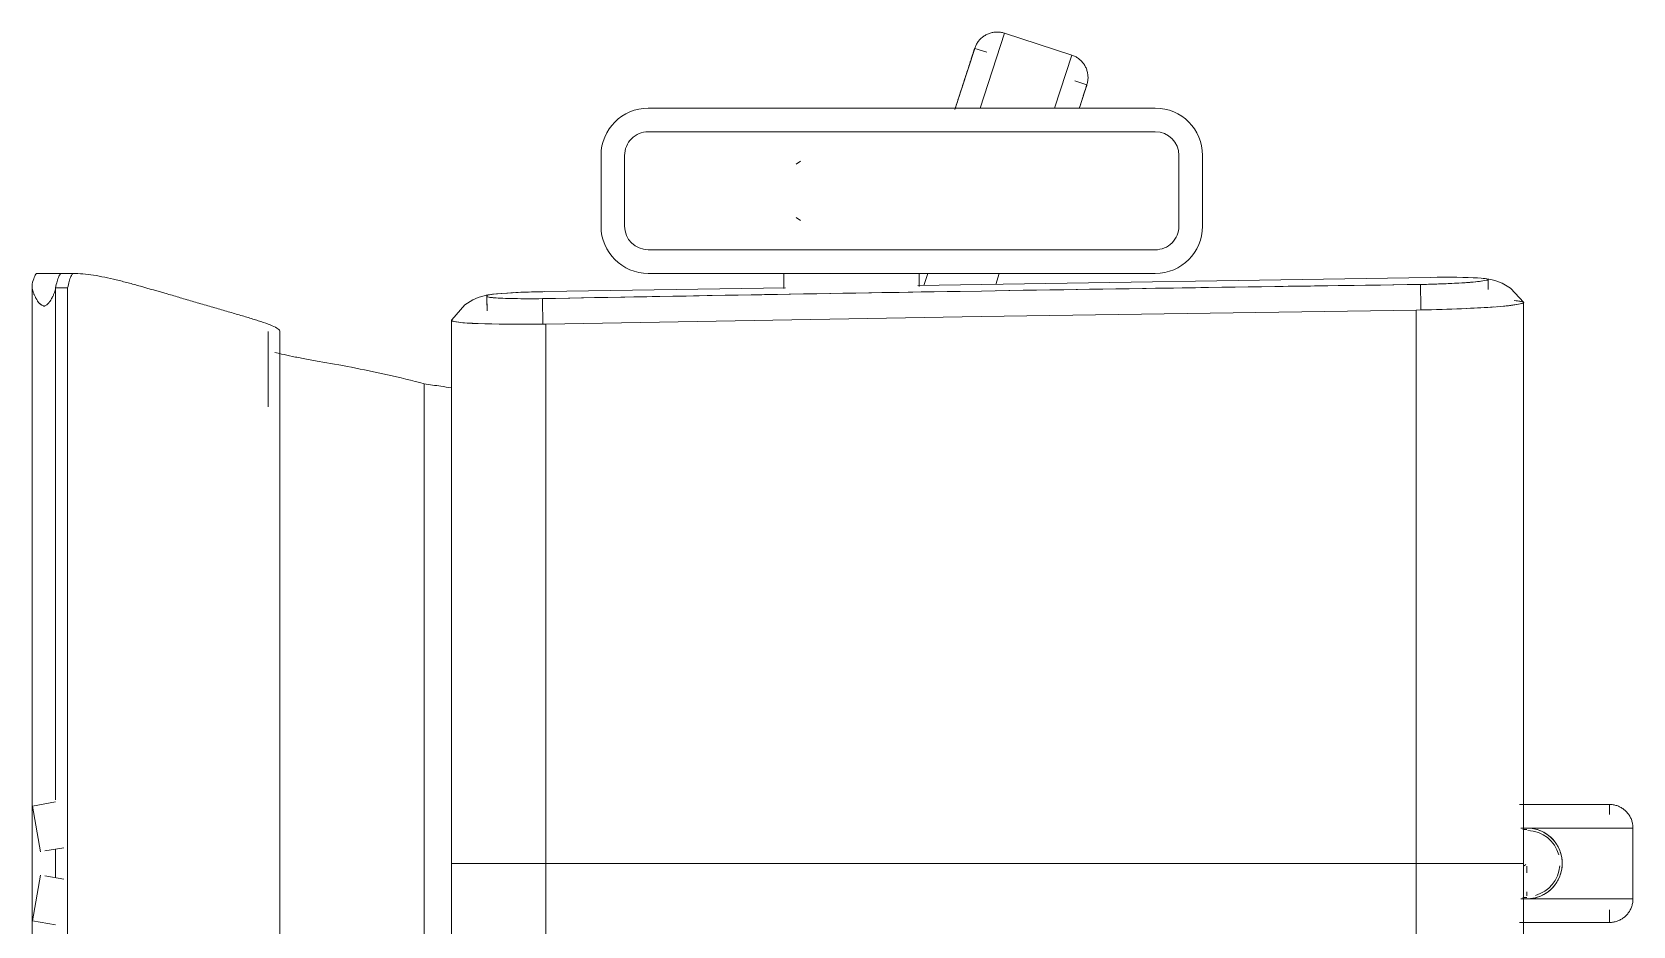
# Model space of a CAD drawing. Header units: millimetres. Extents: x -44657 to 28812, y -28146 to 16565.
# Drawn here: x -20147 to -19469, y -2476 to -2097 of the extents above; entities that cross this region are included whole.
import ezdxf

# ---------------------------------------------------------------- set-up
doc = ezdxf.new("R2010")
doc.units = ezdxf.units.MM
doc.layers.add('I-FURN', color=30, linetype='Continuous', lineweight=5)

# ---------------------------------------------------------------- blocks, each defined once
blk = doc.blocks.new('CHR01 - Operating Chair - CHR01 - Operating Chair-V43-NEW PROPOSED GROUND STOREY PLAN _White Box_')
at = {"layer": 'I-FURN', "color": 31}
for p, q in [((564.6717529176099, -21.28268696631358), (75.3282470823919, -21.28268696631358)), ((295.6809860297145, -21.54001293916657), (293.9599057932614, -31.30074399426453)), ((315.0430628236639, -24.9256780062232), (295.6858412577564, -21.5124775726008)), ((313.3171273591667, -34.71394442788601), (314.7204965890784, -26.75504202807869)), ((344.314158742241, -21.51247757259647), (324.9569371763292, -24.9256780062232)), ((325.279503410919, -26.75504202807872), (326.6828726408307, -34.71394442788601)), ((346.0400942067359, -31.30074399426455), (344.3190139702827, -21.54001293916658)), ((570.0000000000024, -33.45732740235304), (570.0000000000025, -23.18908064916376)), ((313.9242186963411, -31.27095836452084), (326.0757813036558, -31.27095836452083)), ((326.0757813036552, -31.27095836452075), (313.9242186963407, -31.27095836452075)), ((346.9386154041116, -31.27095836452083), (563.8537622108807, -31.27095836452083)), ((563.8537622108801, -31.27095836452075), (346.9386154041111, -31.27095836452075)), ((563.8545166946473, -36.38299167046524), (563.8545166946474, -31.27095836452079)), ((569.9999915574691, -38.57639222568736), (569.9999915574691, -33.45779477482885)), ((563.8545166946473, -36.38299167046522), (76.14548972440316, -36.38299167046522)), ((513.5121499478164, -121.3529881173475), (545.3669431944145, -121.3529881173475)), ((94.63110800884478, -126.333943037947), (545.3687510210755, -126.333943037947)), ((116.7533955374832, -187.5604072080927), (523.2493787942859, -187.5604072080927)), ((320.0000000000009, -199.1767776810437), (89.99836635852571, -199.1767776810394)), ((550.0016336414717, -199.1767776810394), (320.0000000000009, -199.1767776810437)), ((319.9999999999977, -239.1767776810647), (319.9999999999977, -199.1767776810646)), ((319.9999999999995, -239.1767776810644), (319.9999999999995, -199.1767776810646)), ((550.0016336414695, -199.1767776810628), (550.3100501197229, -199.1767776810628)), ((560.2405054232826, -214.0911554404744), (554.1079548339276, -214.1899622124781)), ((560.552862260002, -214.0861567674947), (556.5118739204576, -214.1512645897187)), ((560.243172457844, -214.0911639481417), (559.0818015113143, -214.1098757895946)), ((560.2426922964288, -214.1008217190025), (560.5509865768034, -214.0958545259515)), ((560.5513078710011, -214.0861993147364), (560.243172457844, -214.0911639481417)), ((91.45800603940805, -239.1767776810647), (319.9999999999995, -239.1767776810647)), ((319.9999999999978, -239.1767776810647), (548.5419939605893, -239.1767776810647)), ((320.0000000000041, -239.1767776810899), (320.0000000000041, -608.0550665512018)), ((320.0000000000052, -239.1767776810899), (320.0000000000052, -608.0550665512001)), ((562.263882253158, -238.6689334724789), (563.9077898608474, -340.6998607413324)), ((563.907888385194, -340.6998628119537), (562.2640162065021, -238.6711344826504)), ((589.9999999999981, -262.5), (619.9999999999973, -262.5)), ((619.9999999999974, -272.5000000000002), (589.9999999999981, -272.5000000000002)), ((569.9999999999982, -497.5), (569.9999999999998, -282.5)), ((580, -282.5), (579.9999999999984, -497.4999999999999)), ((629.9999999999972, -497.5), (629.9999999999972, -282.5)), ((639.9999999999973, -282.5), (639.9999999999973, -497.5)), ((563.5949513554633, -339.9999999999747), (569.3611090929389, -339.9999999999747)), ((593.7140819779847, -345.262321229882), (592.4048081880662, -347.1335535147415)), ((616.2866759826915, -345.2605911431705), (617.5971273920381, -347.1318234286841)), ((569.3611090929389, -397.3841434101073), (564.5159004253005, -397.3841434101073)), ((564.811439548235, -396.7858689203139), (568.3115483138081, -614.0239553084061)), ((568.3114912903591, -614.0143031346189), (564.8115380498265, -396.7858695786172)), ((564.8541102048401, -399.428157035168), (570.0000000000003, -401.1001579842542)), ((570.0000000000003, -401.1001579842542), (564.8541102048401, -399.428157035168)), ((665.3504881441534, -420.9246200957254), (639.4581743745412, -412.511697370936)), ((639.4581743745413, -412.511697370936), (665.3504881441532, -420.9246200957252)), ((639.9534041203972, -423.1872295119076), (671.7708833633507, -433.5253552024247)), ((671.7708833633554, -433.5253552024261), (639.9534041203964, -423.1872295119072)), ((663.702276660972, -425.9972934432588), (665.3504881441532, -420.9246200956953)), ((565.3442131474244, -429.8469332822355), (570.0000000000003, -431.3596901320993)), ((662.5003735321021, -462.0570506912537), (671.7708833633518, -433.5253552023952)), ((662.5003735321025, -462.0570506912794), (640.0532754341913, -454.763546395996)), ((640.0532754341925, -454.7635463959962), (662.5003735321071, -462.0570506912808)), ((649.8996384254062, -468.4774459104829), (640.5376298444464, -465.4355449262276)), ((649.8996384254062, -468.4774459104829), (640.5376298444464, -465.4355449262276)), ((649.8996384254067, -468.4774459104523), (651.5478499121353, -463.4047725519649)), ((589.9999999999982, -507.4999999999997), (619.9999999999973, -507.4999999999997)), ((619.9999999999974, -517.5), (589.9999999999982, -517.5)), ((319.999999999999, -608.0550665512269), (85.51469216765209, -608.0550665512269)), ((554.4853078323453, -608.0550665512269), (319.9999999999983, -608.0550665512269)), ((319.9999999999982, -650.5367221820452), (319.9999999999982, -608.0550665512263)), ((319.9999999999989, -650.5367221820452), (319.9999999999989, -608.0550665512263)), ((566.7872968036792, -636.2923243912912), (566.933918570879, -637.1704607132277)), ((566.9335442962883, -637.1784295797897), (566.7882257774988, -636.3080983619842)), ((563.242009260539, -638.6198149178978), (567.3888116910178, -638.5530022342784)), ((319.9999999999984, -650.5367221820452), (319.9999999999984, -651.4145081420379)), ((319.9999999999989, -651.4145081420379), (319.9999999999989, -650.5367221820452)), ((319.9999999999983, -653.6530364701987), (319.9999999999983, -651.4145081420378)), ((319.999999999999, -653.6530364701987), (319.999999999999, -651.4145081420378)), ((556.9024180236704, -651.414508142038), (556.7561203636716, -650.5367221820452)), ((556.7718298783436, -650.6331518713627), (556.9181825943194, -651.5096770285514)), ((558.488206605969, -649.6177759123476), (558.3652150456213, -650.8149624117849)), ((82.36774686259092, -653.6530364701675), (320.0000000000009, -653.6530364701719)), ((294.999999999996, -689.9999999999983), (294.9999999999962, -651.8643106826763)), ((294.999999999996, -689.9999999999983), (294.9999999999962, -651.8643106826763)), ((304.9999999999959, -699.9999999999934), (304.9999999999962, -652.4712025027583)), ((304.9999999999962, -652.4712025027557), (304.999999999996, -699.9999999999983)), ((305.6107373854119, -653.3376532408392), (305.6107373854119, -654.9999999999767)), ((306.2557309465903, -655.0000000000014), (308.0243049525494, -655.0000000000013)), ((316.0166238303659, -655.0000000000006), (318.8740564095112, -655.0000000000002)), ((318.9282882489738, -653.9282882489738), (319.5681434532761, -654.5681434532761)), ((320.0000000000009, -653.6530364701719), (557.6322531374066, -653.6530364701719)), ((334.3892626146592, -653.3376532408392), (334.3892626146592, -654.9999999999724)), ((334.3892626146592, -654.9999999999724), (334.3892626146592, -653.3376532408392)), ((334.9999999999962, -652.4712025027544), (334.999999999996, -699.9999999999935)), ((334.9999999999959, -699.9999999999985), (334.9999999999962, -652.4712025027557)), ((344.9999999999959, -689.9999999999986), (344.9999999999961, -651.8643106826768)), ((344.9999999999961, -651.8643106826768), (344.9999999999959, -689.9999999999985)), ((294.9999999999979, -689.9999999999774), (300.3337244123445, -689.9999999999774)), ((340.7614594781834, -689.9999999999774), (344.9999999999952, -689.999999999973)), ((304.9999999999956, -699.9999999999708), (334.9999999999975, -699.9999999999708))]:
    blk.add_line(p, q, dxfattribs=at)
at = {"layer": 'I-FURN', "color": 31, "flags": 128}
for points in [[(548.5419939605893, -239.1767776810649), (548.4513394797985, -230.2759403228123), (548.4707398512219, -221.8214281163625), (548.5992222592275, -214.2371856067155), (548.8303440593821, -207.9035183823436), (549.1525158395453, -203.138022964968), (549.5495825613876, -200.1796611937918), (550.0016336414695, -199.1767776810646)], [(550.3911049040848, -199.2763891231085), (556.6535754743462, -204.7082961225482), (558.8290346093133, -208.2107645367723), (559.7502359867759, -210.3709321130087), (560.2275580710842, -211.8349877016042), (560.5161864217764, -212.9258879168981), (560.7124051538764, -213.8059560489407), (560.8583169835906, -214.5627429874918), (560.9745247650616, -215.2468084185042), (561.0720192916843, -215.889055834429), (561.1034872595881, -216.111566164014)], [(554.4853078323454, -608.0550665512266), (551.743686767885, -423.6159221161456), (548.5419939605895, -239.1767776810644)], [(570.0000000000003, -339.9999999999747), (568.2126868067444, -339.9999999999747), (563.5519410671131, -339.9999999999747)], [(564.4696514160364, -397.3841434101073), (568.2126868067487, -397.3841434101073), (570.0000000000003, -397.3841434101073)], [(665.3504881441532, -420.9246200956953), (665.3352732687059, -420.919676482992), (665.289652982917, -420.9048535535892), (665.2137002695101, -420.8801750210208), (665.107536636629, -420.8456803656695), (664.9713319234327, -420.8014247716396), (664.8053040284079, -420.7474790384215), (664.6097185607779, -420.6839294676881), (664.3848884155626, -420.6108777252039), (664.1311732730305, -420.5284406781607), (663.8489790232888, -420.4367502082575), (663.5387571169357, -420.33595300068), (663.2010038428526, -420.2262103094604), (662.8362595342207, -420.1076976995001), (662.4451077041241, -419.9806047656818), (662.0281741120572, -419.8451348296023), (661.5861257628236, -419.7015046142488), (661.1196698394826, -419.5499438973253), (660.629552572, -419.3906951436584), (660.1165580434651, -419.2240131172753), (659.5815069356717, -419.0501644738642), (659.0252552162754, -418.8694273341686), (658.4486927693483, -418.682090839054), (657.8527419718246, -418.4884546869551), (657.2383562178468, -418.2888286544036), (656.6065183935523, -418.0835321004649), (655.9582393046888, -417.8728934558329), (655.2945560594965, -417.6572496974142), (654.6165304095896, -417.4369458092073), (653.925247051376, -417.2123342304436), (653.2218118907546, -416.9837742917378), (652.5073502739342, -416.7516316402293), (651.7830051870817, -416.5162776546383), (651.0499354278223, -416.2780888511446), (650.3093137513927, -416.0374462810145), (649.5623249944783, -415.7947349210289), (648.8101641797502, -415.5503430575874), (648.0540346040455, -415.3046616655372), (647.2951459134017, -415.0580837826995), (646.5347121678268, -414.811003881084), (645.773949899103, -414.5638172358239), (645.0140761645706, -414.3169192928206), (644.2563066000996, -414.0707050361195), (643.5018534753547, -413.8255683560099), (642.7519237543844, -413.5819014188777), (642.007717164779, -413.3400940398412), (641.2704242783092, -413.1005330591394), (640.5412246063279, -412.8636017232271), (639.8212847127488, -412.6296790716978)], [(660.8579863218775, -419.4649177682791), (661.3373101543642, -419.6206595223292), (661.7926244646384, -419.7686001097089), (662.2232008469304, -419.9085028570507), (662.6283504708817, -420.0401439497921), (663.0074251835222, -420.163312790279), (663.3598185461797, -420.2778123346246), (663.6849668046435, -420.3834594079968), (663.9823497910572, -420.4800849976071), (664.251491756086, -420.5675345231247), (664.491962130002, -420.6456680839725), (664.7033762115014, -420.7143606831086), (664.8853957831495, -420.7735024270401), (665.0377296524676, -420.8229987015857), (665.1601341177568, -420.8627703232648), (665.2524133579815, -420.8927536659667), (665.3144197460481, -420.912900762745), (665.3460540849601, -420.9231793825359), (665.3504881441532, -420.9246200956953)], [(665.3504881441532, -420.9246200956953), (665.7283375064017, -421.0558013719969), (666.1006387775676, -421.2019876616836), (666.4667963550401, -421.3629450978851), (666.8262244647908, -421.5384161830321), (667.178348098531, -421.7281202008268), (667.522603933555, -421.9317536653032), (667.8584412339715, -422.1489908063632), (668.1853227317324, -422.3794840909175), (668.502725486175, -422.6228647788853), (668.810141720605, -422.8787435130805), (669.1070796346294, -423.1467109421105), (669.3930641909197, -423.4263383752563), (669.6676378751944, -423.7171784682773), (669.9303614281331, -424.0187659390662), (670.1808145480965, -424.3306183119977), (670.418596563522, -424.652236689806), (670.643327073903, -424.983106551696), (670.8546465583695, -425.3226985764701), (671.0522169508235, -425.6704694893299), (671.2357221807806, -426.0258629309988), (671.404868679016, -426.3883103477907), (671.5593858472216, -426.7572319011535), (671.699026490889, -427.1320373952971), (671.8235672147717, -427.5121272213873), (671.9328087802843, -427.8968933167851), (672.0265764242284, -428.2857201378207), (672.1047201383633, -428.6779856445224), (672.16711490943, -429.0730622957498), (672.2136609191003, -429.4703180531505), (672.2442837036826, -429.8691173922546), (672.2589342732588, -430.2688223191872), (672.2575891900448, -430.668793391336), (672.240250605888, -431.0683907403096), (672.2069462588156, -431.4669750955848), (672.1577294286885, -431.8639088072227), (672.0926788519321, -432.2585568659642), (672.011898595586, -432.6502879190982), (671.915517890837, -433.0384752805031), (671.8036909262478, -433.4224979332177), (671.7708833633606, -433.5253552023995)], [(640.150968699553, -465.3099111044572), (640.8076936303081, -465.5232939694636), (641.4485339823336, -465.7315156219777), (642.0724645477572, -465.9342429517646), (642.6784871707808, -466.1311516383519), (643.2656323444892, -466.3219266698398), (643.8329607618532, -466.5062628468677), (644.3795648184253, -466.6838652708918), (644.9045700643121, -466.8544498159082), (645.4071366031309, -467.0177435830361), (645.8864604356133, -467.1734853370862), (646.3417747458874, -467.3214259244659), (646.7723511281795, -467.4613286718077), (647.1775007521352, -467.5929697645534), (647.5565754647756, -467.7161386050317), (647.9089688274331, -467.8306381493816), (648.2341170858925, -467.9362852227538), (648.5315000723064, -468.0329108123641), (648.8006420373395, -468.1203603378817), (649.0411124112554, -468.1984938987295), (649.2525264927505, -468.2671864978699), (649.4345460643987, -468.3263282417971), (649.5868799337168, -468.3758245163427), (649.7092843990058, -468.4155961380218), (649.8015636392306, -468.445579480728), (649.8635700273015, -468.465726577502), (649.8952043662135, -468.4760051972929), (649.8996384254067, -468.4774459104523)], [(649.8996384254067, -468.4774459104523), (649.8844235499594, -468.472502297749), (649.8388032641705, -468.4576793683462), (649.7628505507636, -468.4330008357778), (649.6566869178781, -468.3985061804308), (649.520482204686, -468.3542505863966), (649.3544543096614, -468.3003048531785), (649.1588688420313, -468.2367552824451), (648.9340386968117, -468.1637035399609), (648.6803235542797, -468.0812664929178), (648.398129304538, -467.9895760230146), (648.087907398189, -467.888778815437), (647.7501541241016, -467.7790361242175), (647.3854098154699, -467.6605235142571), (646.9942579853775, -467.5334305804388), (646.5773243933106, -467.3979606443593), (646.1352760440727, -467.2543304290058), (645.6688201207318, -467.1027697120867), (645.1787028532534, -466.9435209584154)], [(662.5003735321066, -462.0570506912537), (662.3691922558093, -462.4349000535021), (662.2230059661182, -462.8072013246681), (662.0620485299211, -463.1733589021362), (661.886577444774, -463.5327870118913), (661.6968734269794, -463.8849106456316), (661.4932399624987, -464.2291664806513), (661.2760028214386, -464.5650037810676), (661.0455095368843, -464.8918852788329), (660.8021288489208, -465.2092880332755), (660.5462501147257, -465.5167042677055), (660.2782826856957, -465.8136421817299), (659.9986552525456, -466.0996267380202), (659.7078151595289, -466.3742004222949), (659.4062276887444, -466.6369239752336), (659.0943753158127, -466.8873770951969), (658.7727569380002, -467.1251591106225), (658.4418870761101, -467.3498896210036), (658.102295051336, -467.56120910547), (657.7545241384762, -467.758779497924), (657.399130696803, -467.9422847278811), (657.0366832800155, -468.1114312261165), (656.6677617266525, -468.2659483943178), (656.292956232509, -468.4055890379895), (655.9128664064189, -468.5301297618723), (655.5281003110167, -468.6393713273848), (655.1392734899855, -468.7331389713246), (654.7470079832881, -468.8112826854638), (654.3519313320563, -468.8736774565305), (653.9546755746513, -468.9202234661965), (653.5558762355516, -468.9508462507832), (653.1561713086146, -468.9654968203593), (652.7562002364701, -468.9641517371452), (652.3566028875009, -468.9468131529842), (651.9580185322214, -468.9135088059161), (651.5610848205835, -468.864291975789), (651.1664367618463, -468.7992413990283), (650.774705708708, -468.7184611426865), (650.3865183473031, -468.6220804379375), (650.0024956945928, -468.5102534733483), (649.8996384254067, -468.4774459104523)], [(556.7561203636717, -650.5367221820452), (556.1543692587961, -645.6200814103659), (555.5949673567426, -638.4245060403471), (555.1118515627337, -629.3865257985758), (554.7343307776738, -619.0544425012316), (554.4853078323453, -608.0550665512263)], [(557.7098129444801, -653.7024242576049), (563.7941677263594, -648.0714638990027), (565.8557880471627, -644.5005081800066), (566.7070422012528, -642.3114663131636), (567.1370706330389, -640.832378736521), (567.3905220974813, -639.7322362377693), (567.5584012453528, -638.8456987705277), (567.6799682746718, -638.0839055022038), (567.7741863700351, -637.395660379185), (567.8510448804328, -636.7497231427701), (567.8753647671567, -636.5259786942983)], [(558.140936570403, -652.364171190756), (557.9210079993034, -653.2583292066142), (557.4240411697835, -653.4620173029427), (556.9024180236704, -651.4145081420378)], [(294.9999999999979, -654.723695958421), (294.9999999999979, -654.2197050553845), (294.9999999999979, -653.7409592579734), (294.9999999999979, -653.2882244573432)], [(294.9999999999979, -653.4932877017808), (294.9999999999979, -653.958084842287), (294.9999999999979, -654.4485456249586), (294.9999999999979, -654.9638854171553), (294.9999999999979, -655.503279785157), (294.9999999999979, -656.0658658130303), (294.9999999999979, -656.6507434831501), (294.9999999999979, -657.2569771160058), (294.9999999999979, -657.8835968671049), (294.9999999999979, -658.5296002785261), (294.9999999999979, -659.1939538826119), (294.9999999999979, -659.8755948553195), (294.9999999999979, -660.5734327165002), (294.9999999999979, -661.2863510744415), (294.9999999999979, -662.013209411849), (294.9999999999979, -662.7528449104419), (294.9999999999979, -663.5040743111986), (294.9999999999979, -664.2656958073331), (294.9999999999979, -665.0364909669264), (294.9999999999979, -665.8152266821471), (294.9999999999979, -666.6006571419717), (294.9999999999979, -667.3915258252144), (294.9999999999979, -668.1865675106882), (294.9999999999979, -668.9845103013038), (294.9999999999979, -669.7840776588081), (294.9999999999979, -670.5839904460017), (294.9999999999979, -671.3829689730551), (294.9999999999979, -672.1797350447722), (294.9999999999979, -672.9730140054037), (294.9999999999979, -673.7615367778328), (294.9999999999979, -674.5440418938385), (294.9999999999979, -675.3192775121531), (294.9999999999979, -676.0860034211721), (294.9999999999979, -676.842993022993), (294.9999999999979, -677.5890352957392), (294.9999999999979, -678.3229367309169), (294.9999999999979, -679.0435232427924), (294.9999999999979, -679.7496420466634), (294.9999999999979, -680.4401635030689), (294.9999999999979, -681.11398292499), (294.9999999999979, -681.7700223450803), (294.9999999999979, -682.4072322402278), (294.9999999999979, -683.0245932105269), (294.9999999999979, -683.6211176101194), (294.9999999999979, -684.1958511272154), (294.9999999999979, -684.7478743107962), (294.9999999999979, -685.27630404153), (294.9999999999979, -685.7802949445665), (294.9999999999979, -686.2590407419732), (294.9999999999979, -686.7117755426034), (294.9999999999979, -687.1377750673513), (294.9999999999979, -687.5363578078593), (294.9999999999979, -687.9068861167658), (294.9999999999979, -688.2487672278138), (294.9999999999979, -688.5614542041603), (294.9999999999979, -688.844446813347), (294.9999999999979, -689.0972923275643), (294.9999999999979, -689.3195862479337), (294.9999999999979, -689.5109729515989), (294.9999999999979, -689.6711462606556), (294.9999999999979, -689.7998499319842), (294.9999999999979, -689.8968780671626), (294.9999999999979, -689.9620754418744), (294.9999999999979, -689.9953377542322), (294.9999999999979, -689.9999999999774)], [(305.0832386968925, -653.421953034255), (305.0320654674251, -654.0197266562404), (305.0048377402166, -654.6190685064659), (305.0015990738314, -655.2190197658235), (305.0223546494378, -655.8186206402702), (305.067071262544, -656.4169118963283), (305.1356773761102, -657.0129363956037), (305.2280632349863, -657.6057406260556), (305.3440810415097, -658.1943762273662), (305.4835451919382, -658.7779015081414), (305.6462325733811, -659.3553829524133), (305.8318829207292, -659.9258967130648), (306.040199233035, -660.4885300897711), (306.2708482486398, -661.0423829891583), (306.5234609783125, -661.5865693647402), (306.7976332955772, -662.1202186343951), (307.0929265832186, -662.6424770731372), (307.4088684349596, -663.1525091788671), (307.744953411245, -663.6494990090198), (308.1006438478018, -664.1326514858873), (308.4753707158077, -664.6011936685721), (308.8685345322147, -665.054375989534), (309.2795063187748, -665.491473453728), (309.7076286083185, -665.9117867984618), (310.1522164964912, -666.314643612038), (310.612558737524, -666.6993994095037), (311.0879188820326, -667.0654386636443), (311.5775364551853, -667.412175789747), (312.0806281733173, -667.7390560823809), (312.5963891969898, -668.0455566028015), (313.1239944185967, -668.3311870155577), (313.6625997823284, -668.5954903729282), (314.2113436345064, -668.8380438459182), (314.7693481020172, -669.0584594007132), (315.3357204967562, -669.2563844194392), (315.9095547437043, -669.4315022643019), (316.489932830484, -669.5835327840954), (317.0759262759611, -669.7122327624182), (317.6665976156228, -669.8173963067695), (318.2610019013346, -669.898855177905), (318.8581882130369, -669.9564790590072), (319.4572011800296, -669.990175764155), (320.0570825093354, -669.9998913858187), (320.6568725188147, -669.9856103810737), (321.2556116723802, -669.9473555964717), (321.8523421151179, -669.8851882315217), (322.4461092056215, -669.7992077407347), (323.0359630432076, -669.6895516745584), (323.6209599875552, -669.5563954593085), (324.2001641683613, -669.3999521165202), (324.7726489824779, -669.2204719221781), (325.3374985763359, -669.0182420062896), (325.8938093110768, -668.7935858935972), (326.4406912081982, -668.546862985947), (326.9772693733289, -668.2784679873594), (327.5026853958648, -667.9888302725877), (328.0160987222571, -667.6784132001736), (328.5166880007031, -667.3477133712323), (329.0036523951454, -666.9972598349283), (329.4762128664336, -666.62761324217), (329.9336134186129, -666.2393649486504), (330.3751223083919, -665.8331360688147), (330.8000332157131, -665.4095764822171), (331.2076663737682, -664.9693637938387), (331.5973696564694, -664.5132022500727), (331.9685196216965, -664.0418216120783), (332.3205225086742, -663.555975988325), (332.6528151878803, -663.0564426281705), (332.9648660619044, -662.5440206784255), (333.2561759159232, -662.0195299049034), (333.5262787163061, -661.483809380952), (333.774742356196, -660.9377161451305), (334.0011693467758, -660.3821238301142), (334.2051974531507, -659.8179212651022), (334.3865002738894, -659.2460110538316), (334.5447877631353, -658.6673081306474), (334.6798066946886, -658.0827382967692), (334.7913410670592, -657.4932367392286), (334.8792124490357, -656.8997465347703), (334.9432802651592, -656.3032171411159), (334.9834420205876, -655.7046028780338), (334.9996334650762, -655.1048614006583), (334.991828695776, -654.5049521674084), (334.9600401986476, -653.9058349050904), (334.9043188285056, -653.3084680735122)], [(344.9999999999952, -689.999999999973), (344.9999999999952, -689.9840021331917), (344.9999999999952, -689.9360341260267), (344.9999999999952, -689.8561727170483), (344.9999999999952, -689.7445456674814), (344.9999999999952, -689.6013315567994), (344.9999999999952, -689.4267594970116), (344.9999999999952, -689.2211087661864), (344.9999999999952, -688.9847083616215), (344.9999999999952, -688.7179364735313), (344.9999999999952, -688.4212198800317), (344.9999999999952, -688.095033264371), (344.9999999999952, -687.7398984555579), (344.9999999999952, -687.356383593528), (344.9999999999952, -686.9451022202368), (344.9999999999952, -686.5067122981659), (344.9999999999952, -686.0419151576552), (344.9999999999952, -685.5514543749924), (344.9999999999952, -685.0361145827869), (344.9999999999952, -684.4967202147895), (344.9999999999952, -683.9341341869164), (344.9999999999952, -683.3492565167966), (344.9999999999952, -682.7430228839407), (344.9999999999952, -682.1164031328417), (344.9999999999952, -681.4703997214204), (344.9999999999952, -680.8060461173346), (344.9999999999952, -680.1244051446271), (344.9999999999952, -679.4265672834464), (344.9999999999952, -678.713648925505), (344.9999999999952, -677.9867905880977), (344.9999999999952, -677.2471550895048), (344.9999999999952, -676.495925688748), (344.9999999999952, -675.7343041926134), (344.9999999999952, -674.9635090330202), (344.9999999999952, -674.1847733177995), (344.9999999999952, -673.3993428579791), (344.9999999999952, -672.6084741747364), (344.9999999999952, -671.8134324892584), (344.9999999999952, -671.0154896986428), (344.9999999999952, -670.2159223411385), (344.9999999999952, -669.4160095539448), (344.9999999999952, -668.6170310268872), (344.9999999999952, -667.8202649551745), (344.9999999999952, -667.026985994543), (344.9999999999952, -666.2384632221139), (344.9999999999952, -665.455958106108), (344.9999999999952, -664.6807224877936), (344.9999999999952, -663.9139965787745), (344.9999999999952, -663.1570069769535), (344.9999999999952, -662.4109647042118), (344.9999999999952, -661.6770632690298), (344.9999999999952, -660.9564767571542), (344.9999999999952, -660.2503579532831), (344.9999999999952, -659.5598364968777), (344.9999999999952, -658.8860170749567), (344.9999999999952, -658.2299776548621), (344.9999999999952, -657.5927677597189), (344.9999999999952, -656.9754067894197), (344.9999999999952, -656.3788823898315), (344.9999999999952, -655.8041488727312), (344.9999999999952, -655.252125689146), (344.9999999999952, -654.7236959584167), (344.9999999999952, -654.2197050553801), (344.9999999999995, -653.7409592579734), (344.9999999999995, -653.2882244573432)], [(344.9999999999952, -653.4932877017765), (344.9999999999952, -653.958084842287), (344.9999999999952, -654.4485456249542), (344.9999999999952, -654.9638854171553)], [(294.9999999999979, -689.9999999999774), (294.9999999999979, -689.984002133196), (294.9999999999979, -689.9360341260267), (294.9999999999979, -689.8561727170526), (294.9999999999979, -689.7445456674857), (294.9999999999979, -689.6013315567994), (294.9999999999979, -689.426759497016), (294.9999999999979, -689.2211087661908), (294.9999999999979, -688.9847083616258), (294.9999999999979, -688.7179364735313), (294.9999999999979, -688.4212198800317), (294.9999999999979, -688.0950332643753), (294.9999999999979, -687.7398984555622), (294.9999999999979, -687.356383593528), (294.9999999999979, -686.9451022202411), (294.9999999999979, -686.5067122981659), (294.9999999999979, -686.0419151576596), (294.9999999999979, -685.5514543749968), (294.9999999999979, -685.0361145827912)], [(344.9999999999952, -685.27630404153), (344.9999999999952, -685.7802949445621), (344.9999999999952, -686.2590407419689), (344.9999999999952, -686.7117755425991), (344.9999999999952, -687.137775067347), (344.9999999999952, -687.536357807855), (344.9999999999952, -687.9068861167615), (344.9999999999952, -688.2487672278138), (344.9999999999952, -688.561454204156), (344.9999999999952, -688.8444468133426), (344.9999999999952, -689.0972923275599), (344.9999999999952, -689.3195862479294), (344.9999999999952, -689.5109729515946), (344.9999999999952, -689.6711462606513), (344.9999999999952, -689.7998499319842), (344.9999999999952, -689.8968780671582), (344.9999999999952, -689.9620754418744), (344.9999999999952, -689.9953377542279), (344.9999999999952, -689.999999999973)], [(304.9999999999956, -699.9999999999708), (304.6001066581285, -699.9920010665866), (304.200853060305, -699.9680170629998), (303.8028779271033, -699.9280863585149), (303.4068179338559, -699.8722728337336), (303.0133066920441, -699.8006657783883), (302.6229737357254, -699.7133797484944), (302.2364435143549, -699.6105543830818), (301.8543343938358, -699.492354180795), (301.4772576672465, -699.358968236752), (301.1058165769081, -699.2106099400045), (300.740605349337, -699.047516632174), (300.382208244579, -698.8699492277697), (300.0311986215601, -698.6781917967504), (299.6881380207863, -698.4725511101113), (299.353575266048, -698.2533561490716), (299.0280455863716, -698.0209575788184), (298.712069759813, -697.7757271874826), (298.406153280283, -697.5180572913843), (298.1107855488919, -697.2483601073812), (297.8264390910022, -696.9670670934468), (297.5535688002878, -696.674628258389), (297.2926112110036, -696.3715114419568), (297.0439837996362, -696.0582015664095), (296.808084316987, -695.7351998606988), (296.5852901519184, -695.403023058658), (296.3759577275644, -695.0622025723021), (296.1804219311449, -694.7132836417118), (295.9989955782322, -694.3568244627411), (295.8319689122801, -693.9933952940374), (295.6796091403255, -693.6235775447432), (295.5421600054977, -693.2479628443605), (295.4198413971005, -692.867152096291), (295.312848998814, -692.4817545165008), (295.2213539756423, -692.0923866588884), (295.1455027001083, -691.6996714289738), (295.0854165180773, -691.3042370873546), (295.0411915546205, -690.9067162446178), (295.0128985602392, -690.50774484931), (295.0005827976965, -690.1079611705578), (294.9999999999979, -689.9999999999774)], [(344.9999999999952, -689.999999999973), (344.9920010666067, -690.3998933418359), (344.9680170630241, -690.7991469396638), (344.9280863585349, -691.1971220728611), (344.8722728337494, -691.5931820661172), (344.8006657784084, -691.9866933079246), (344.7133797485145, -692.377026264239), (344.6105543831062, -692.7635564856138), (344.4923541808194, -693.145665606133), (344.3589682367765, -693.5227423327221), (344.2106099400289, -693.8941834230562), (344.0475166321941, -694.2593946506273), (343.8699492277897, -694.6177917553854), (343.6781917967749, -694.9688013784129), (343.472551110127, -695.3118619791825), (343.2533561490959, -695.646424733925), (343.0209575788385, -695.9719544135971), (342.775727187507, -696.28793024016), (342.5180572914086, -696.5938467196901), (342.2483601074056, -696.8892144510768), (341.9670670934668, -697.1735609089708), (341.6746282584091, -697.4464311996852), (341.3715114419812, -697.7073887889651), (341.0582015664295, -697.9560162003412), (340.7351998607189, -698.1919156829861), (340.4030230586781, -698.4147098480546), (340.0622025723222, -698.6240422724086), (339.7132836417319, -698.8195780688238), (339.3568244627655, -699.0010044217408), (338.9933952940575, -699.168031087693), (338.6235775447632, -699.3203908596477), (338.2479628443849, -699.457839994471), (337.8671520963154, -699.5801586028682), (337.4817545165209, -699.687151001159), (337.0923866589084, -699.7786460243308), (336.6996714289983, -699.8544972998604), (336.304237087379, -699.9145834818914), (335.9067162446422, -699.9588084453526), (335.5077448493344, -699.9871014397295), (335.1079611705823, -699.9994172022765), (334.9999999999975, -699.9999999999751)]]:
    blk.add_lwpolyline(points, dxfattribs=at)
at = {"layer": 'I-FURN', "color": 31}
for centre, radius, start, end in [((589.9999999999981, -282.5), 19.99999999999989, 90, 180), ((619.9999999999973, -282.5), 20, 0, 89.99999999999967), ((589.9999999999981, -282.5), 9.99999999999978, 89.99999999999952, 179.9999999999995), ((619.9999999999973, -282.5), 9.99999999999984, 359.9999999999992, 89.99999999999952), ((589.9999999999981, -497.5), 19.99999999999988, 180.0000000000012, 270.0000000000008), ((589.9999999999981, -497.5), 9.999999999999652, 179.9999999999998, 270.0000000000001), ((619.9999999999973, -497.5), 9.999999999999773, 269.999999999999, 359.999999999999), ((619.9999999999973, -497.5), 20, 270.0000000000013, 0), ((319.9999999999999, -655.0000000000001), 14.99999999999997, 173.5641138391962, 180.0000000000005), ((319.9999999999999, -655.0000000000001), 15.00000000000001, 180.0000000000003, 359.9999999999991), ((319.9999999999956, -654.9999999999985), 14.00000000000007, 284.9999999999986, 358.0139458748661), ((319.9999999999999, -655.0000000000001), 15.00000000000001, 4.342517325091554e-13, 6.435886160804807), ((319.9999999999956, -654.9999999999985), 14.00000000000005, 194.9999999999994, 265.5634540343603)]:
    blk.add_arc(centre, radius, start, end, dxfattribs=at)
for centre, major_axis, ratio, start_param, end_param in [((550.659013056126, -239.296141200518), (-0.644998129952176, 40.03251580433793), 0.0525234230252524, 6.281566135484139, 7.817294872798233), ((560.6438570596935, -239.1256167971821), (-0.403351636413343, 25.03446135668637), 0.05252342302525322, 6.281157612217754, 7.038036134739824), ((560.6439140644152, -239.1352659132994), (-0.4033516526533619, 25.03446236464093), 0.05252342302525646, 0.2506086087366268, 0.5013570397658829), ((560.9562138603351, -239.1206158847814), (-0.4033516003320509, 25.03445911726143), 0.05252342302525369, 5.310134280611271, 6.283185307179567), ((560.9562708650566, -239.1302650008987), (-0.4033515909677189, 25.03445853605942), 0.05252342302525788, 6.06208566254463, 6.283185307179618), ((560.9562708650566, -239.1302650008987), (-0.4033515909678969, 25.03445853605943), 0.05252342302525459, 4.729971566038811, 5.840066646460267), ((560.6438570596935, -239.1256167971821), (-0.4033516364133427, 25.03446135668635), 0.05252342302525067, 0.7555750846207376, 1.007143668400938), ((560.6439140644152, -239.1352659132994), (-0.4033516526531838, 25.03446236464092), 0.05252342302525374, 0.7550641696009996, 1.006600905033814), ((560.6439140644152, -239.1352659132994), (-0.403351652653273, 25.03446236464093), 0.05252342302525653, 0.5028363891688385, 0.7541149766010193), ((560.6438570596935, -239.1256167971821), (-0.4033516364134311, 25.03446135668631), 0.05252342302525367, 1.007732403419823, 1.259436509241619), ((560.6439140644152, -239.1352659132994), (-0.4033516526532729, 25.03446236464093), 0.05252342302525109, 1.007291950033128, 1.258992362687809), ((560.9562138603351, -239.1206158847814), (-0.403351600331962, 25.03445911726143), 0.05252342302525293, 5.053998582621756, 5.247788018459542), ((560.6438570596935, -239.1256167971821), (-0.4033516364133424, 25.03446135668633), 0.05252342302525367, 1.259922639428944, 1.511729350082333), ((560.6439140644152, -239.1352659132994), (-0.4033516526533616, 25.03446236464092), 0.05252342302525357, 1.259519730465209, 1.511335886486077), ((560.9562138603351, -239.1206158847814), (-0.4033516003320506, 25.03445911726141), 0.05252342302525505, 4.729498197342256, 4.988643107900904), ((357.712717073624, -426.831018461247), (-62.83031008054677, 3899.632052386629), 0.05252342302525378, 4.664591385248592, 4.760066842733954), ((357.7126121329314, -426.8213701174666), (-62.83032556499045, 3899.633013445596), 0.05252342302525377, 4.714621186625644, 4.760064355703289), ((357.7126121329314, -426.8213701174666), (-62.83032556499047, 3899.633013445596), 0.05252342302525378, 4.664588920951769, 4.710660395129406), ((556.8618315990661, -608.0620297004552), (-0.7258117650536153, 45.04830263250167), 0.05252342302525359, 1.614780164920076, 2.012378805460287), ((566.8467326073553, -607.9011544132367), (-0.4841652877548019, 30.05024919280473), 0.05252342302525189, 1.635416040254156, 2.807576086540678), ((566.8466105872233, -607.8915063446381), (-0.4841435411679101, 30.0488994670633), 0.05252342302525403, 1.635746578916309, 1.869922263154756), ((566.8466105872233, -607.8915063446381), (-0.4841435411680178, 30.04889946706336), 0.05252342302525627, 1.870013272684193, 2.104444903988235), ((566.9844924128743, -613.458483133121), (-0.4043192781443163, 25.09451910118091), 0.05252342302525325, 2.80725830294488, 4.689391867615782), ((566.9845120533446, -613.4681328512462), (-0.4043307285783276, 25.09522978491663), 0.05252342302525301, 3.748182907613734, 4.689392397141515), ((566.8466105872233, -607.8915063446381), (-0.4841435411679115, 30.04889946706338), 0.05252342302525476, 2.104545996610339, 2.338967544821669), ((556.8618315990661, -608.0620297004552), (-0.7258117650536161, 45.04830263250172), 0.0525234230252529, 2.069198506723048, 2.383585085700251), ((566.8466105872233, -607.8915063446381), (-0.4841435411679109, 30.04889946706334), 0.05252342302525407, 2.339127366608708, 2.573490185655113), ((566.8466105872233, -607.8915063446381), (-0.4841435411679107, 30.04889946706333), 0.05252342302525389, 2.573830183679966, 2.808012826488588), ((566.9845120533446, -613.4681328512462), (-0.4043307285785088, 25.0952297849168), 0.05252342302525186, 2.806973418085687, 3.512880535231668), ((556.8618315990661, -608.0620297004552), (-0.7258117650536167, 45.04830263250175), 0.05252342302525265, 2.443921824095518, 2.803327952885637), ((556.9996110450553, -613.6290081384647), (-0.6459772058771431, 40.09328322461371), 0.05252342302525444, 2.806973418085797, 3.362132902360822), ((556.9996110450553, -613.6290081384647), (-0.645977205877285, 40.09328322461368), 0.05252342302525472, 3.388429106073215, 3.545549980353623)]:
    blk.add_ellipse(centre, major_axis=major_axis, ratio=ratio, start_param=start_param, end_param=end_param, dxfattribs=at)
for points, knots in [([(563.8537622108801, -31.27095836452075), (563.5239776746614, -31.22663298937601), (562.8574214649362, -31.0914825673148), (562.010028730123, -30.81918046779214), (561.3177093916671, -30.55294317685228), (560.7906488357816, -30.33299934775078), (560.3504179212986, -30.13083869139247), (560.0438549856067, -29.97816803835722), (559.8693382026448, -29.88755956402741), (559.7392342809549, -29.81760063291782), (559.6084546764549, -29.74659913647605), (559.4316307797286, -29.65171798388594), (559.1183963213515, -29.48363186972007), (558.757238805159, -29.28419487877452), (558.4051516619704, -29.06953289999596), (558.1485409149922, -28.89861699000204), (557.9437210515912, -28.74588065540601), (557.7861443926972, -28.61622051323359), (557.6731248225301, -28.51484745104362), (557.558946686828, -28.409213523171), (557.398381872361, -28.26322890151135), (557.1902101736118, -28.071513810968), (556.9400580340686, -27.82856309094547), (556.6237834875091, -27.49058117374904), (556.2924245849035, -27.04598466393233), (556.1341854791401, -26.59670324789137), (556.1594790768627, -26.23148698772036), (556.2662186352867, -25.85027708576495), (556.474237274082, -25.46264988317073), (556.7378134171644, -25.08797505765901), (556.9521225679173, -24.81854518492093), (557.134740009408, -24.60740667473183), (557.2784410904669, -24.44848774562519), (557.4157640610148, -24.29703810660332), (557.5940215562488, -24.1212046738958), (557.8318662919305, -23.92724371040276), (558.0844194822539, -23.74754861386501), (558.4365151942644, -23.52293825051383), (558.8021629190675, -23.31525135169144), (559.1183465408941, -23.13980537952142), (559.2958999021281, -23.04049043127606), (559.4264188278486, -22.96594697236262), (559.5559028577738, -22.89239827646814), (559.7299408381663, -22.79720385760035), (560.0360207852156, -22.63679233393445), (560.4766416672636, -22.42410860524248), (561.0055573730593, -22.19146499934415), (561.5267430964805, -21.97763851691116), (562.0433723144298, -21.78745435695887), (562.5593480855222, -21.62537295909799), (563.06793725216, -21.49051039770812), (563.7287718674577, -21.34950464343313), (564.5234905935729, -21.25744061572225), (565.1332499010064, -21.29401534543581), (565.4310092053238, -21.34372020332457)], [0, 0, 0, 0, 0.05555555555555555, 0.1111111111111111, 0.1388888888888889, 0.1666666666666667, 0.1944444444444444, 0.2083333333333333, 0.2152777777777778, 0.2222222222222222, 0.2291666666666667, 0.2361111111111111, 0.25, 0.2777777777777778, 0.2916666666666667, 0.3055555555555556, 0.3194444444444444, 0.3263888888888888, 0.3333333333333333, 0.3402777777777778, 0.3472222222222222, 0.361111111111111, 0.3749999999999999, 0.3888888888888888, 0.4166666666666666, 0.4444444444444444, 0.4583333333333333, 0.4722222222222222, 0.5, 0.5138888888888888, 0.5277777777777778, 0.5416666666666667, 0.5486111111111112, 0.5555555555555556, 0.5694444444444444, 0.5833333333333334, 0.5972222222222223, 0.6111111111111112, 0.6388888888888888, 0.6527777777777777, 0.6597222222222221, 0.6666666666666666, 0.6736111111111112, 0.6805555555555556, 0.6944444444444444, 0.7222222222222222, 0.75, 0.7777777777777778, 0.8055555555555556, 0.8333333333333333, 0.861111111111111, 0.8888888888888888, 0.9444444444444444, 1, 1, 1, 1]), ([(545.3688303346993, -126.333849898485), (545.5469354415, -126.3335471096713), (546.1259461229121, -126.1117410149002), (547.1513045282595, -124.6674359452971), (548.4717835625696, -121.5072166428337), (549.9160488852048, -117.3429017674741), (551.4300415823683, -112.4459624842479), (552.9763108664874, -107.2070145814276), (554.5739561896195, -101.6963851203805), (556.2907776759466, -95.79240812227805), (558.0256527052387, -89.80702713250908), (559.6832184710424, -84.13544345245803), (561.8611619268049, -76.69756682850122), (564.1182781486614, -68.90383654109571), (566.0177686663025, -61.98821878873171), (567.2857900918875, -56.99511792944997), (568.4048983977248, -52.07763022804954), (569.580588310468, -45.7914642299214), (569.942436116692, -41.37223422798863), (569.9999999999976, -38.57639222568737)], [0.3847102041401583, 0.3847102041401583, 0.3847102041401583, 0.3847102041401583, 0.4, 0.4333333333333333, 0.4666666666666667, 0.5, 0.5333333333333333, 0.5666666666666667, 0.6, 0.6333333333333333, 0.6666666666666666, 0.7, 0.7333333333333333, 0.8, 0.8333333333333334, 0.8666666666666667, 0.9, 0.9333333333333333, 1, 1, 1, 1]), ([(523.2493787942859, -187.5604072080927), (524.6090571092402, -182.4172291617793), (527.1228753579451, -171.8793038632858), (530.3514084371345, -156.4200172897045), (532.4039719672099, -144.8836340834674), (533.8035425508631, -136.8486130237785), (534.8336210648931, -131.5321317081764), (535.7534203591267, -127.3156492985083), (536.300336410794, -125.0790923540824), (536.5240472691299, -124.2292941100097)], [0, 0, 0, 0, 0.03333333333333333, 0.06666666666666667, 0.1, 0.1166666666666667, 0.1333333333333333, 0.15, 0.1619917009044521, 0.1619917009044521, 0.1619917009044521, 0.1619917009044521]), ([(523.249378794286, -187.5604072080927), (522.8756120318739, -189.8990160993567), (522.2886267362851, -193.7469500190398), (521.7374594857318, -197.6490591622344), (521.5299249773221, -199.1635575469728)], [-1, -1, -1, -1, -0.5, -0.1853618638709094, -0.1853618638709094, -0.1853618638709094, -0.1853618638709094])]:
    blk.add_open_spline(points, degree=3, knots=knots, dxfattribs=at)
for points in [[(565.4310092053237, -21.34372020332486), (566.5331115051138, -21.60862306971601), (568.4297396720088, -22.18108601041363), (569.6065000375565, -22.83886336694194), (569.9999999999978, -23.18908064916376)], [(569.9999999999978, -33.457327402353), (569.6784556079808, -33.17147228797022), (568.7756645634373, -32.62817327838174), (566.689324265728, -31.88180522519788), (564.860356390002, -31.46325322320605), (563.8537622108801, -31.27095836452076)], [(563.8545166946474, -31.27095836452079), (564.8716797684033, -31.46366025702912), (565.7777029071907, -31.6730712049684), (566.5807922253115, -31.90208755868565)], [(566.5807922253115, -31.90208755868565), (567.3838815434323, -32.1311039124029), (568.0840370408865, -32.37972567189811), (568.6566403747682, -32.63988036764737)], [(568.6566403747682, -32.63988036764737), (569.22924370865, -32.90003506339662), (569.6742948789591, -33.17172269539991), (569.9999999999977, -33.4577947748289)], [(569.9999999999976, -38.57639222568739), (569.6743136296853, -38.28946980747568), (568.7842367722401, -37.74447211545713), (566.68381150837, -36.99636759364361), (564.8717166018018, -36.57627788478654), (563.8545166946474, -36.38299167046523)], [(559.307506507032, -237.6790179445098), (559.0214851125827, -237.6729242144052), (558.1016415015474, -237.6809368882849), (555.7421960519531, -237.7200570342592), (552.521853652823, -237.7830791527554), (549.9173798438918, -237.836049677812), (548.5341255446002, -237.8616619959355)], [(565.302949710246, -609.8670187052392), (564.7313524700571, -609.9034902284257), (562.1747355355731, -609.9660146569494), (557.2962450749899, -610.038814826103), (554.5299425631908, -610.0808734010004)]]:
    blk.add_open_spline(points, degree=3, dxfattribs=at)

msp = doc.modelspace()

# ---------------------------------------------------------------- block references
at = {"layer": 'I-FURN', "color": 31, "rotation": 89.99999999999906}
msp.add_blockref('CHR01 - Operating Chair - CHR01 - Operating Chair-V43-NEW PROPOSED GROUND STOREY PLAN _White Box_', (-20168.56235443192, -2769.069098202634), dxfattribs=at)

doc.saveas('drawing.dxf')
